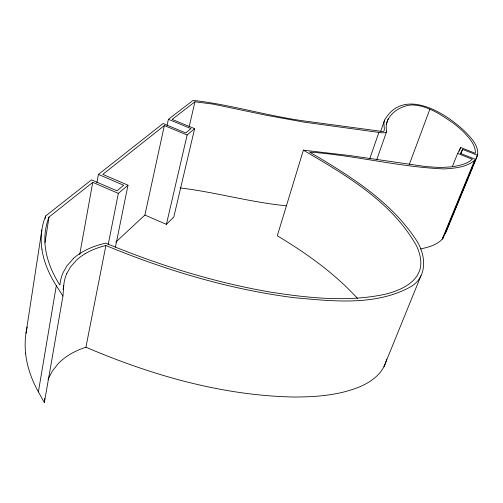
<?xml version="1.0" encoding="UTF-8"?>
<svg xmlns="http://www.w3.org/2000/svg" width="503" height="503" viewBox="0 0 503 503"><rect width="100%" height="100%" fill="white"/><g stroke="black" fill="none" stroke-linecap="round" stroke-linejoin="round"><path stroke-width="0.75" d="M445.614 232.311L445.4 233.631L477.63 155.339C478.887 145.298 470.682 137.325 464.231 130.786A98.192 40.756 18.8 0 0 458.912 126.115C440.169 110.245 404.249 89.999 385.876 117.96A58.794 23.817 20 0 0 383.89 123.034L384.38 129.567L383.921 131.113A4.213 1.748 18.6 0 1 382.802 131.541L304.579 121.022A52.268 21.484 16.4 0 1 303.064 120.789C266.093 115.665 230.192 104.492 193.108 100.386L168.398 119.299L167.059 125.417M25.653 353.772A179.728 116.721 15.1 0 0 38.391 391.894L44.352 402.614L62.944 296.041L63.755 285.553A100.738 60.813 12.8 0 1 66.811 273.469M44.352 402.614L44.729 398.407M376.678 159.872L386.706 131.327C383.135 116.878 399.08 105.385 412.127 104.945C427.619 105.404 441.175 114.785 453.442 123.285A93.501 38.75 18.8 0 1 463.911 132.314C469.324 138.08 475.719 144.851 475.366 153.333L460.704 147.517L457.642 153.409L452.436 166.455M25.986 333.269L41.862 229.997M45.301 217.83L45.666 215.963L91.515 179.867L117.01 190.851L123.663 185.249L98.425 174.422L96.878 182.866M45.308 218.289L45.666 215.963M45.012 242.565L49.017 217.044L92.747 182.356L118.331 193.391L127.988 185.192L102.794 174.39L164.349 125.561L187.147 135.011L194.63 128.667L172.139 119.381L194.957 101.788L212.907 104.083L265.226 115.049L303.875 122.097L381.362 132.748L384.707 132.773L385.713 132.471L386.706 131.327M38.379 391.894L56.317 285.66A192.133 108.29 15.5 0 1 41.925 249.218M63.082 289.42L63.755 285.553M79.7 254.587L92.747 182.356M48.043 379.683A93.835 64.944 11.5 0 1 48.483 378.558L52.174 371.34L57.939 363.921A81.649 56.273 10.8 0 1 66.201 356.809A82.945 57.216 10.8 0 1 85.925 347.221L105.9 245.514C166.009 270.4 228.972 289.275 293.607 297.625C331.905 301.127 374.169 306.195 409.486 287.446C428.657 277.474 426.054 253.437 415.107 238.384C389.341 200.106 348.661 175.057 309.641 152.107C354.747 155.289 398.986 167.053 444.136 168.933C454.989 168.159 467.344 167.436 475.536 159.394L460.515 153.421L462.59 149.372L477.63 155.339M108.17 244.76L118.331 193.391M115.439 247.105L127.988 185.192M115.734 242.182L144.908 215.058L164.349 125.561M386.644 359.148C383.883 372.641 371.799 381.758 359.739 386.794C338.664 395.477 315.469 397.056 292.916 397.012C221.377 395.402 151.372 375.169 85.925 347.221M144.908 215.058L166.405 224.369L187.147 135.011M189.134 126.844L194.957 101.788M194.63 128.667L173.78 217.095L166.405 224.369M457.642 153.409L472.292 159.237C467.733 163.456 461.471 165.041 455.529 166.197A95.281 38.454 18.7 0 1 450.833 166.889L440.037 167.568L426.022 166.612L349.503 155.521L303.378 150.183L277.298 235.769C306.459 253.286 334.602 273.28 357.602 298.549M369.674 158.967L378.891 132.39M380.771 131.201L384.619 120.135M386.115 124.757L388.171 118.878M409.323 164.393L429.845 109.245M459.252 151.139L460.704 147.517M460.842 153.729L462.59 149.372M383.94 366.756L420.986 275.726M420.282 248.941C428.116 247.419 436.447 245.175 442.162 239.246L474.599 160.325M442.162 239.246L443.124 238.183L475.536 159.394M445.91 231.587L449.185 223.628M450.078 221.452L451.273 218.56M451.864 217.114L452.757 214.938M453.354 213.492L460.798 195.397M461.396 193.951L468.84 175.855M469.437 174.409L470.33 172.233M470.921 170.787L472.411 167.172M473.009 165.72L473.901 163.55M474.499 162.104L477.775 154.138M66.805 273.469L70.583 266.816L76.557 260.064A87.641 52.683 12.2 0 1 85.177 253.707M73.35 258.643L67.094 265.647L63.133 272.551A104.555 63.133 12.8 0 0 59.901 285.094A188.449 106.164 15.5 0 1 45.628 249.375A187.625 105.731 15.5 0 1 49.017 217.044M98.425 174.422L163.06 123.524L185.796 132.943L190.945 128.605L168.398 119.299M179.967 187.908C215.63 192.159 250.406 202.325 286.238 205.796M442.231 237.812L443.124 238.183M303.378 150.183C345.812 175.107 392 201.791 416.666 246.105C419.64 252.663 421.646 259.963 420.508 267.194C417.27 283.365 399.608 290.545 385.323 294.224C347.177 302.391 307.723 297.889 269.589 291.973C213.303 282.126 158.445 265.056 105.718 243.144A93.288 56.166 12.3 0 0 73.243 258.592M56.317 285.66L62.944 296.041M25.666 353.772A178.961 116.25 15.1 0 1 27.187 327.025M41.938 249.218A191.31 107.856 15.5 0 1 45.547 216.29M85.145 253.694A89.031 53.57 12.3 0 1 105.9 245.514"/></g></svg>
